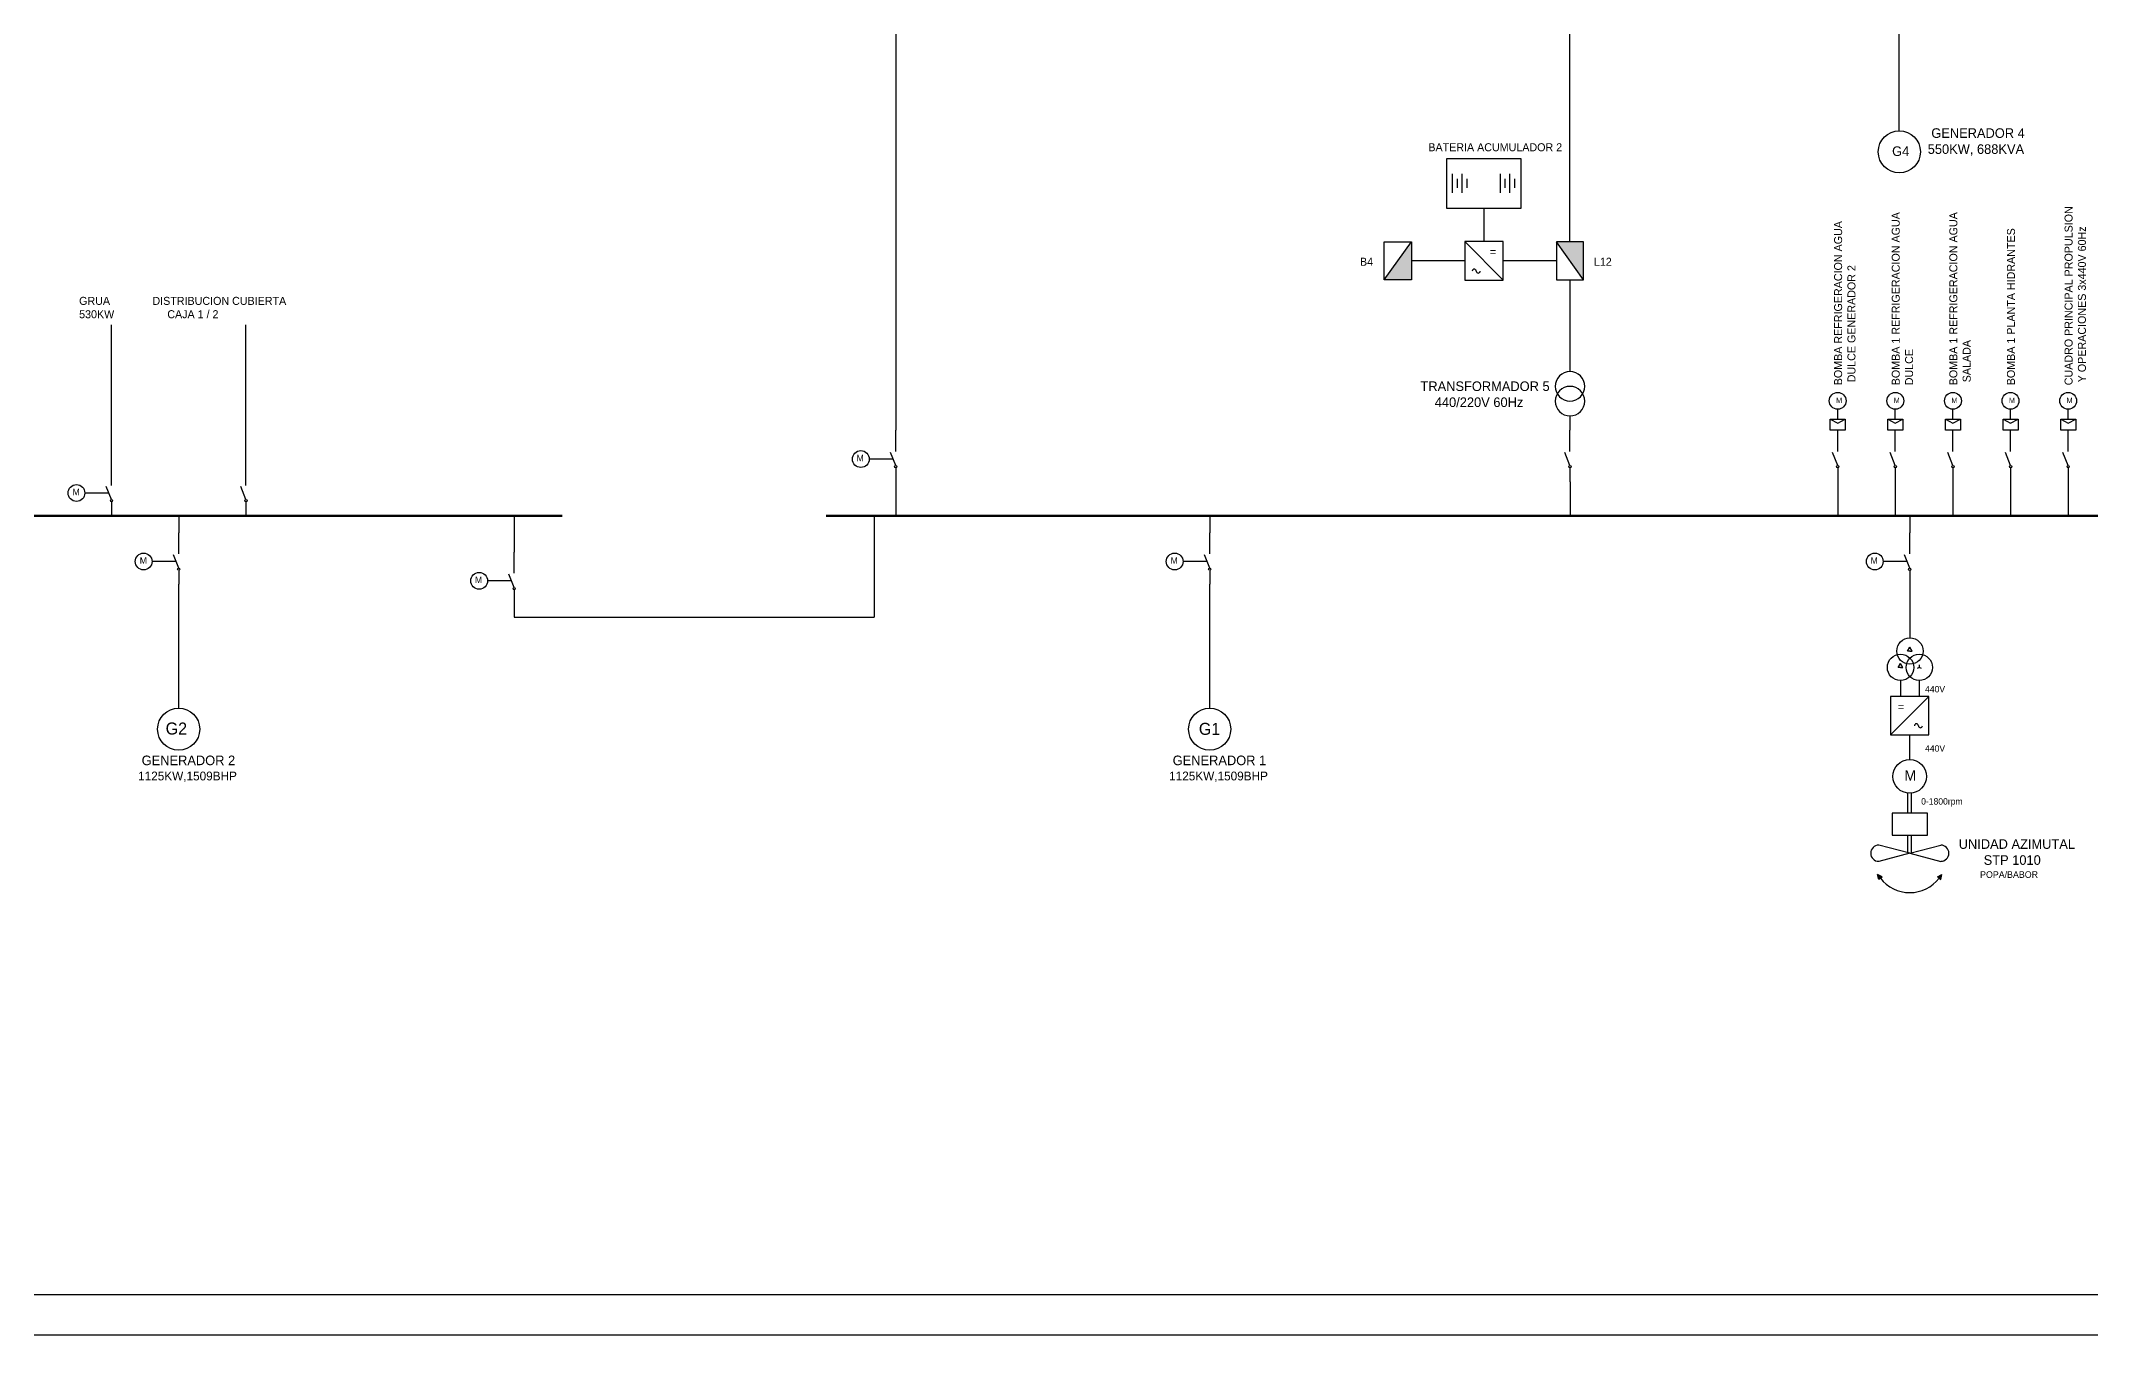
# Model space of a CAD drawing. Header units: millimetres. Extents: x 410 to 82986, y -218 to 41782.
# Drawn here: x 25022 to 50637, y -218 to 15946 of the extents above; entities that cross this region are included whole.
import ezdxf

# ---------------------------------------------------------------- set-up
doc = ezdxf.new("R2010")
doc.units = ezdxf.units.MM
doc.header["$LTSCALE"] = 50
doc.linetypes.add('ACAD_ISO03W100', pattern=[30, 12, -18])
doc.layers.add('D3', color=3, linetype='Continuous')
doc.styles.get("Standard").update_dxf_attribs({"font": 'Gothic.TTF'})

# ---------------------------------------------------------------- blocks, each defined once
blk = doc.blocks.new('INTERRUPTOR')
for p, q in [((0, 31.6), (0, 53.7)), ((0, 16.8), (-5.4, 30.6)), ((0, 14.5), (0, 0))]:
    blk.add_line(p, q)
blk.add_circle((0, 15.7), 1.17)
blk = doc.blocks.new('LINEA CONEXION BARRAS')
blk.add_line((-2.6, 0), (-2.6, -17.7))
blk = doc.blocks.new('CUADRO')
blk.add_hatch(color=256).paths.add_polyline_path([(-14.1, 94.7), (-14.1, 55.1), (14.1, 94.7)])
for p, q in [((-14.1, 55.1), (14.1, 94.7)), ((0, 55.1), (0, 0))]:
    blk.add_line(p, q)
blk.add_lwpolyline([(-14.1, 94.7), (14.1, 94.7), (14.1, 55.1), (-14.1, 55.1)], close=True)
blk = doc.blocks.new('TRANSFORMADOR')
for p, q in [((0, 75.9), (0, 61)), ((0, 14.9), (0, 0))]:
    blk.add_line(p, q)
for centre in [(0, 45.7), (0, 30.3)]:
    blk.add_circle(centre, 15.4)
blk = doc.blocks.new('MOTOR ARRANCADOR')
for p, q in [((0, 11.5), (0, 21.8)), ((-7.8, 11.5), (0, 7.4)), ((0, 7.4), (7.8, 11.5))]:
    blk.add_line(p, q)
blk.add_lwpolyline([(-7.8, 11.5), (7.8, 11.5), (7.8, 0), (-7.8, 0)], close=True)
blk.add_circle((0, 30.6), 8.75)
blk.add_text('M', height=5.5).set_placement((-1.7, 28.3))

msp = doc.modelspace()

# ---------------------------------------------------------------- hatches: boundary and pattern name
for color, points in [(256, [(42145, 13438), (41807, 12962), (42145, 12962)]), (256, [(44296, 13438), (44296, 12962), (43958, 13438)]), (5, [(48026, 5504), (48005, 5489), (47985, 5473), (47971, 5534)]), (5, [(48773, 5534), (48760, 5473), (48739, 5489), (48718, 5504)])]:
    msp.add_hatch(color=color).paths.add_polyline_path(points)

# ---------------------------------------------------------------- linework, layer by layer
for p, q in [((44127, 13438), (44127, 17016)), ((35702, 16584), (35702, 13420)), ((48242, 14825), (48242, 16372)), ((42656, 14285), (42656, 14049)), ((42716, 14223), (42716, 14111)), ((42776, 14285), (42776, 14049)), ((42836, 14223), (42836, 14111)), ((43253, 14285), (43253, 14049)), ((43313, 14223), (43313, 14111)), ((43373, 14285), (43373, 14049)), ((43433, 14223), (43433, 14111)), ((43052, 13854), (43052, 13440)), ((35702, 13420), (35702, 11084)), ((41807, 12962), (42145, 13438)), ((42812, 13440), (42812, 12960)), ((43292, 13440), (42812, 13440)), ((42812, 13440), (43292, 12960)), ((43292, 12960), (43292, 13440)), ((44296, 12962), (43958, 13438)), ((42812, 13200), (42145, 13200)), ((43958, 13200), (43292, 13200)), ((42812, 12960), (43292, 12960)), ((44127, 12607), (44127, 11995)), ((25902, 10660), (25902, 12402)), ((27582, 10660), (27582, 12402)), ((35670, 10724), (35370, 10724)), ((25869, 10300), (25569, 10300)), ((26709, 9444), (26409, 9444)), ((39592, 9444), (39292, 9444)), ((26742, 7613), (26742, 9160)), ((39625, 7613), (39625, 9160))]:
    msp.add_line(p, q)
at = {"color": 1, "lineweight": 50}
for p, q in [((5556, 10016), (31534, 10016)), ((60811, 10016), (34833, 10016))]:
    msp.add_line(p, q, dxfattribs=at)
at = {"color": 1}
for p, q in [((30934, 10016), (30934, 9774)), ((35433, 10016), (35433, 8751)), ((30934, 9774), (30934, 9562)), ((30934, 9298), (30934, 9562)), ((30934, 9120), (30868, 9285)), ((30901, 9203), (30601, 9203)), ((30934, 9092), (30934, 8918)), ((30934, 8918), (30934, 8751)), ((30934, 8751), (35433, 8751))]:
    msp.add_line(p, q, dxfattribs=at)
at = {"color": 5}
for p, q in [((48372, 10016), (48372, 9804)), ((48372, 9539), (48372, 9804)), ((48372, 9362), (48307, 9527)), ((48340, 9444), (48040, 9444)), ((48372, 9334), (48372, 9160)), ((48372, 9160), (48372, 8491)), ((48346, 8326), (48375, 8376)), ((48375, 8326), (48346, 8326)), ((48404, 8326), (48375, 8376)), ((48375, 8326), (48404, 8326)), ((48229, 8122), (48258, 8172)), ((48258, 8122), (48229, 8122)), ((48287, 8122), (48258, 8172)), ((48258, 8122), (48287, 8122)), ((48258, 7957), (48258, 7760)), ((48492, 8122), (48463, 8106)), ((48492, 8155), (48492, 8122)), ((48521, 8106), (48492, 8122)), ((48492, 7957), (48492, 7760)), ((48132, 7280), (48612, 7760)), ((48132, 7760), (48132, 7280)), ((48612, 7760), (48132, 7760)), ((48612, 7280), (48612, 7760)), ((48132, 7280), (48612, 7280)), ((48372, 6970), (48372, 7280)), ((48348, 6302), (48348, 6551)), ((48396, 6302), (48396, 6551)), ((48593, 6302), (48152, 6302)), ((48152, 6302), (48152, 6026)), ((48593, 6026), (48593, 6302)), ((48372, 5800), (47985, 5901)), ((48152, 6026), (48593, 6026)), ((48348, 5806), (48348, 6026)), ((48372, 5800), (48760, 5901)), ((48396, 5806), (48396, 6026)), ((48372, 5800), (47985, 5698)), ((48372, 5800), (48760, 5698)), ((48026, 5504), (47971, 5534)), ((47985, 5473), (47971, 5534)), ((48005, 5489), (47985, 5473)), ((48005, 5489), (48026, 5504)), ((48718, 5504), (48773, 5534)), ((48739, 5489), (48718, 5504)), ((48739, 5489), (48760, 5473)), ((48760, 5473), (48773, 5534))]:
    msp.add_line(p, q, dxfattribs=at)
for points in [[(42589, 14480), (43514, 14480), (43514, 13854), (42589, 13854)], [(41807, 13438), (42145, 13438), (42145, 12962), (41807, 12962)], [(44296, 13438), (43958, 13438), (43958, 12962), (44296, 12962)]]:
    msp.add_lwpolyline(points, close=True)
for centre, radius in [((48242, 14562), 263), ((35265, 10724), 105), ((25464, 10300), 105), ((26304, 9444), 105), ((39187, 9444), 105), ((26742, 7350), 263), ((39625, 7350), 263)]:
    msp.add_circle(centre, radius)
for centre, radius in [((47935, 9444), 105), ((48372, 9348), 14), ((48375, 8326), 165), ((48258, 8122), 165), ((48492, 8122), 165), ((48372, 6760), 210)]:
    msp.add_circle(centre, radius, dxfattribs=at)
at = {"color": 1}
for centre, radius in [((30496, 9203), 105), ((30934, 9106), 14)]:
    msp.add_circle(centre, radius, dxfattribs=at)
for centre, start, end in [((42930, 13072), 0, 180), ((42980, 13072), 180, 0)]:
    msp.add_arc(centre, 25, start, end)
at = {"color": 5}
for centre, radius, start, end in [((48456, 7392), 25, 0, 180), ((48506, 7392), 25, 180, 0), ((47985, 5800), 101, 90, 270), ((48760, 5800), 101, 270, 90), ((48372, 5771), 463, 217.555, 270), ((48372, 5771), 463, 270, 322.445)]:
    msp.add_arc(centre, radius, start, end, dxfattribs=at)
at = {"layer": 'D3', "color": 2}
msp.add_line((82486, 282), (886, 282), dxfattribs=at)
at = {"layer": 'D3'}
msp.add_line((82986, -218), (410, -218), dxfattribs=at)

# ---------------------------------------------------------------- block references
at = {"yscale": 12, "zscale": 12}
for name, p, xscale in [('LINEA CONEXION BARRAS', (35733, 15881), 12), ('CUADRO', (44127, 12301), -12), ('TRANSFORMADOR', (44127, 11084), -12), ('MOTOR ARRANCADOR', (47472, 11084), 12), ('MOTOR ARRANCADOR', (47472, 11084), 12), ('MOTOR ARRANCADOR', (48192, 11084), 12), ('MOTOR ARRANCADOR', (48192, 11084), 12), ('MOTOR ARRANCADOR', (48912, 11084), 12), ('MOTOR ARRANCADOR', (48912, 11084), 12), ('MOTOR ARRANCADOR', (49632, 11084), 12), ('MOTOR ARRANCADOR', (49632, 11084), 12), ('MOTOR ARRANCADOR', (50352, 11084), 12), ('MOTOR ARRANCADOR', (50352, 11084), 12), ('INTERRUPTOR', (35702, 10440), 12), ('INTERRUPTOR', (44127, 10440), 12), ('INTERRUPTOR', (47472, 10440), 12), ('INTERRUPTOR', (47472, 10440), 12), ('INTERRUPTOR', (48192, 10440), 12), ('INTERRUPTOR', (48192, 10440), 12), ('INTERRUPTOR', (48912, 10440), 12), ('INTERRUPTOR', (48912, 10440), 12), ('INTERRUPTOR', (49632, 10440), 12), ('INTERRUPTOR', (49632, 10440), 12), ('INTERRUPTOR', (50352, 10440), 12), ('INTERRUPTOR', (50352, 10440), 12), ('INTERRUPTOR', (25902, 10016), 12), ('INTERRUPTOR', (27582, 10016), 12), ('LINEA CONEXION BARRAS', (35733, 10440), 12), ('LINEA CONEXION BARRAS', (44096, 10440), -12), ('LINEA CONEXION BARRAS', (47503, 10440), 12), ('LINEA CONEXION BARRAS', (47503, 10440), 12), ('LINEA CONEXION BARRAS', (48223, 10440), 12), ('LINEA CONEXION BARRAS', (48223, 10440), 12), ('LINEA CONEXION BARRAS', (48943, 10440), 12), ('LINEA CONEXION BARRAS', (48943, 10440), 12), ('LINEA CONEXION BARRAS', (49663, 10440), 12), ('LINEA CONEXION BARRAS', (49663, 10440), 12), ('LINEA CONEXION BARRAS', (50383, 10440), 12), ('LINEA CONEXION BARRAS', (50383, 10440), 12), ('LINEA CONEXION BARRAS', (26773, 10016), 12), ('LINEA CONEXION BARRAS', (35733, 10228), 12), ('LINEA CONEXION BARRAS', (39594, 10016), -12), ('LINEA CONEXION BARRAS', (44096, 10228), -12), ('LINEA CONEXION BARRAS', (47503, 10228), 12), ('LINEA CONEXION BARRAS', (47503, 10228), 12), ('LINEA CONEXION BARRAS', (48223, 10228), 12), ('LINEA CONEXION BARRAS', (48223, 10228), 12), ('LINEA CONEXION BARRAS', (48943, 10228), 12), ('LINEA CONEXION BARRAS', (48943, 10228), 12), ('LINEA CONEXION BARRAS', (49663, 10228), 12), ('LINEA CONEXION BARRAS', (49663, 10228), 12), ('LINEA CONEXION BARRAS', (50383, 10228), 12), ('LINEA CONEXION BARRAS', (50383, 10228), 12), ('INTERRUPTOR', (26742, 9160), 12), ('INTERRUPTOR', (39625, 9160), 12)]:
    msp.add_blockref(name, p, dxfattribs=dict(at, xscale=xscale))

# ---------------------------------------------------------------- texts
at = {"color": 0, "linetype": 'ACAD_ISO03W100'}
msp.add_text('BATERIA ACUMULADOR 2', height=100, dxfattribs=at).set_placement((42357, 14569))
for s, height, p in [('G4', 120, (48152, 14510)), ('M', 80, (35213, 10697)), ('M', 80, (25416, 10273)), ('M', 80, (26256, 9417)), ('M', 80, (39136, 9417)), ('G2', 150, (26579, 7283)), ('G1', 150, (39489, 7279))]:
    msp.add_text(s, height=height).set_placement(p)
at = {"color": 5}
msp.add_text('M', height=80, dxfattribs=at).set_placement((47883, 9417))
at = {"color": 1}
msp.add_text('M', height=80, dxfattribs=at).set_placement((30445, 9175))
at = {"color": 5, "text_generation_flag": 4}
msp.add_text('M', height=132, rotation=180, dxfattribs=at).set_placement((48453, 6705))
at = {"linetype": 'ACAD_ISO03W100', "attachment_point": 1}
for s, insert, char_height, width in [(' GENERADOR 4\\P550KW, 688KVA\\P\\P   ', (48597, 14856), 120, 1249.35), ('GRUA\\P530KW\\P\\P\\P{\\H1.334x;   }', (25498, 12750), 100, 3582.5), ('DISTRIBUCION CUBIERTA\\P     CAJA 1 / 2\\P\\P{\\H1.334x;   }', (26414, 12750), 100, 3582.5), ('TRANSFORMADOR 5\\P    440/220V 60Hz\\P\\P{\\H1.231x;   }', (42259, 11694), 120, 3582.5), (' GENERADOR 2\\P{\\H0.9167x;1125KW,1509BHP\\P\\P}   ', (26235, 7020), 120, 1249.35), (' GENERADOR 1\\P{\\H0.9167x;1125KW,1509BHP\\P\\P}   ', (39118, 7020), 120, 1249.35)]:
    msp.add_mtext(s, dxfattribs=dict(at, insert=insert, char_height=char_height, width=width))
at = {"linetype": 'ACAD_ISO03W100', "char_height": 100, "width": 3851.11, "attachment_point": 1, "rotation": 90}
for s, insert in [('CUADRO PRINCIPAL PROPULSION\\P Y OPERACIONES 3x440V 60Hz\\P\\P{\\H1.334x;   }', (50307, 11646)), ('BOMBA REFRIGERACION AGUA\\P DULCE GENERADOR 2\\P{\\H1.334x;   }', (47427, 11646)), ('BOMBA 1 REFRIGERACION AGUA \\PDULCE\\P{\\H1.334x;   }', (48147, 11646)), ('BOMBA 1 REFRIGERACION AGUA\\P SALADA\\P{\\H1.334x;   }', (48867, 11646)), ('BOMBA 1 PLANTA HIDRANTES\\P{\\H1.334x;   }', (49587, 11646))]:
    msp.add_mtext(s, dxfattribs=dict(at, insert=insert))
at = {"char_height": 100, "attachment_point": 1}
for s, insert, width in [('=', (43126, 13364), 488.76), ('L12', (44426, 13239), 289.22)]:
    msp.add_mtext(s, dxfattribs=dict(at, insert=insert, width=width))
at = {"color": 0, "insert": (41503, 13239), "char_height": 100, "width": 289.22, "attachment_point": 1}
msp.add_mtext('B4', dxfattribs=at)
at = {"color": 5, "linetype": 'ACAD_ISO03W100', "attachment_point": 1}
for s, insert, char_height, width in [('440V', (48564, 7890), 80, 1664.3), ('440V', (48564, 7150), 80, 1664.3), ('0-1800rpm', (48515, 6488), 80, 1664.3), ('UNIDAD AZIMUTAL \\P       STP 1010\\P      {\\H0.6875x;POPA/BABOR}', (48984, 5975), 120, 1581.63)]:
    msp.add_mtext(s, dxfattribs=dict(at, insert=insert, char_height=char_height, width=width))
at = {"color": 5, "insert": (48225, 7677), "char_height": 100, "width": 488.76, "attachment_point": 1}
msp.add_mtext('=', dxfattribs=at)

doc.saveas('drawing.dxf')
